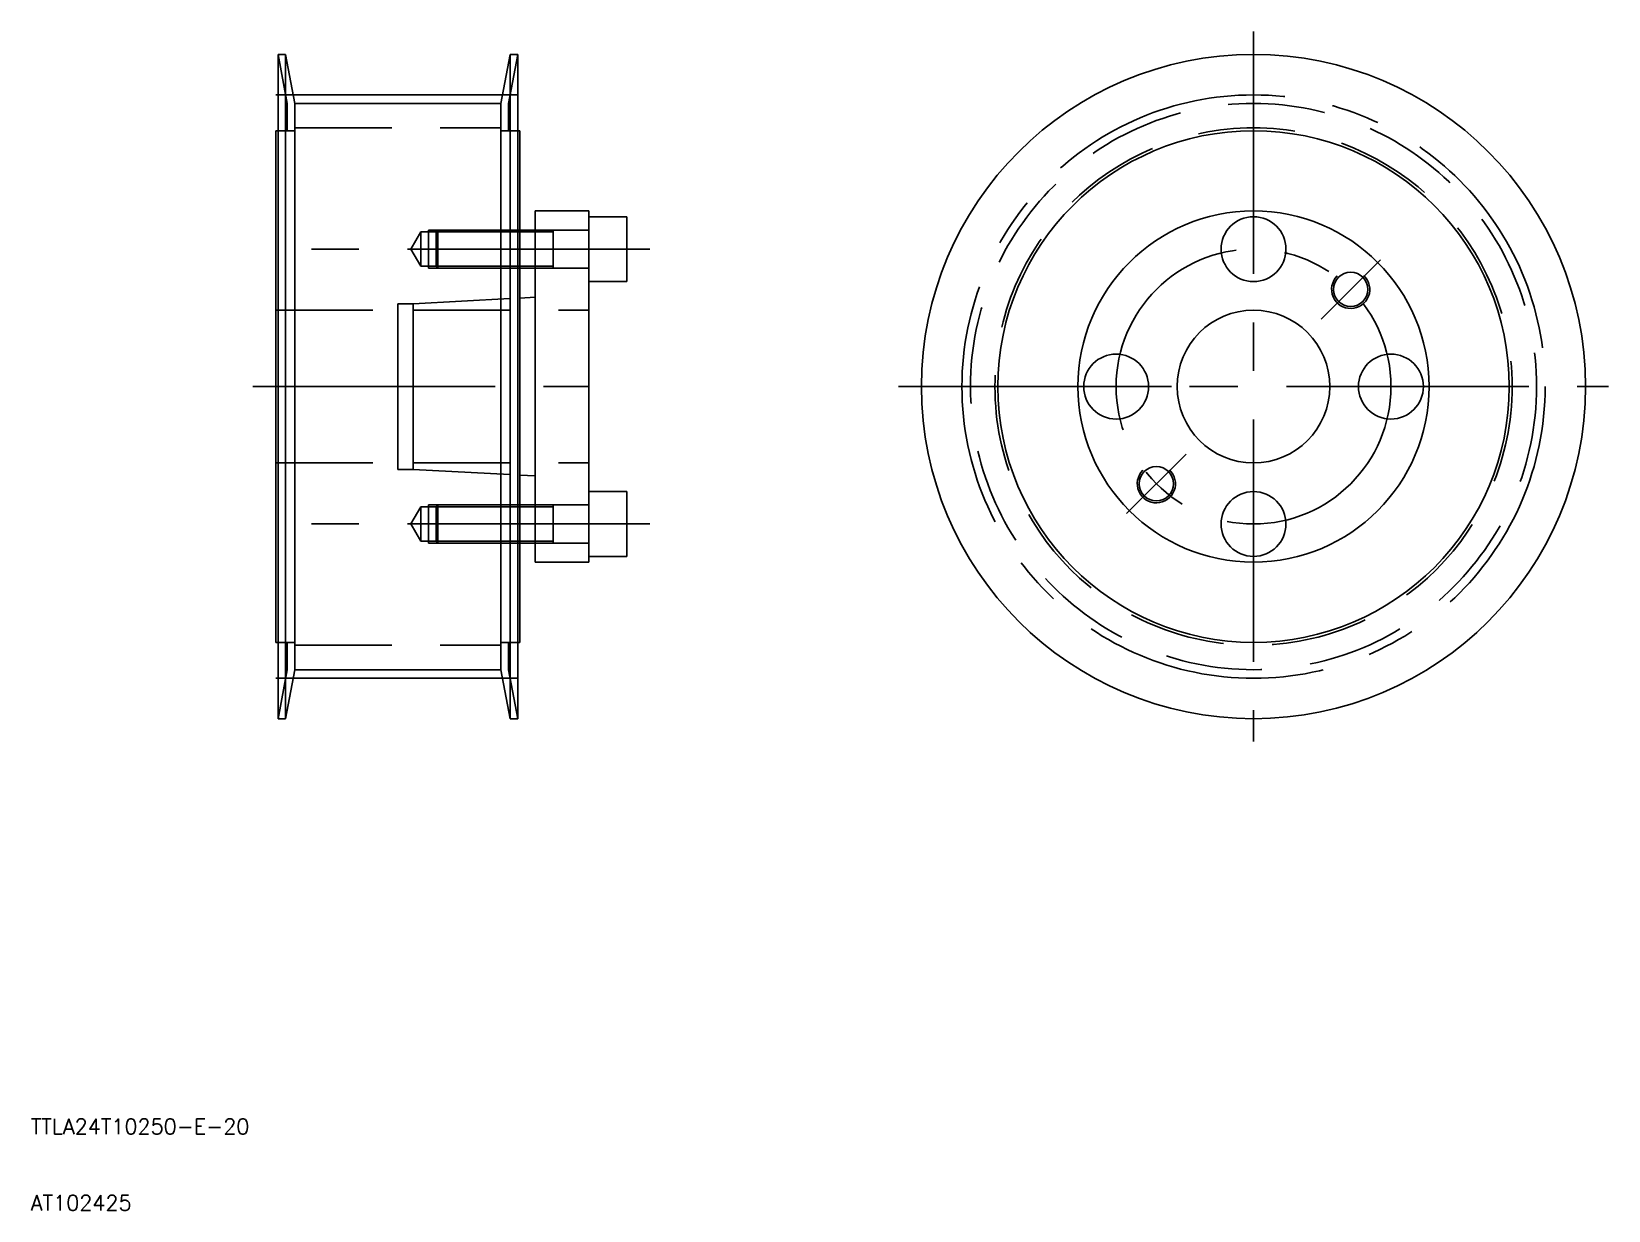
# Model space of a CAD drawing. Extents: x 68 to 274, y 85 to 240.
import ezdxf

# ---------------------------------------------------------------- set-up
doc = ezdxf.new("R2010")
doc.units = 0
doc.linetypes.add('CENTER', pattern=[50.8, 31.75, -6.35, 6.35, -6.35])
doc.linetypes.add('DASHED', pattern=[19.05, 12.7, -6.35])
doc.layers.get('0').update_dxf_attribs({"linetype": 'CONTINUOUS'})
doc.layers.add('CENTER', color=1, linetype='CENTER')
doc.styles.get("Standard").update_dxf_attribs({"font": 'txt.shx'})

msp = doc.modelspace()

# ---------------------------------------------------------------- linework, layer by layer
for p, q in [((101, 236.76), (100, 236.76)), ((100, 236.76), (100, 193.26)), ((102.2, 230.33), (101, 236.76)), ((101, 236.76), (101, 193.26)), ((129.2, 230.33), (130.4, 236.76)), ((130.4, 236.76), (131.4, 236.76)), ((130.4, 236.76), (130.4, 193.26)), ((131.4, 236.76), (131.4, 193.26)), ((102.2, 226.76), (102.2, 230.33)), ((102.2, 230.33), (129.2, 230.33)), ((129.2, 226.76), (129.2, 230.33)), ((99.7, 226.76), (100, 226.76)), ((99.7, 193.26), (99.7, 226.76)), ((102.2, 226.76), (102.2, 193.26)), ((129.2, 226.76), (129.2, 193.26)), ((131.7, 226.76), (131.4, 226.76)), ((131.7, 193.26), (131.7, 226.76)), ((133.7, 216.26), (140.7, 216.26)), ((133.7, 216.26), (133.7, 213.76)), ((140.7, 216.26), (140.7, 215.51)), ((140.7, 215.51), (140.7, 207.01)), ((140.7, 215.51), (145.7, 215.51)), ((145.7, 215.51), (145.7, 211.26)), ((133.7, 213.76), (131.7, 213.76)), ((133.7, 213.76), (133.7, 208.76)), ((145.7, 207.01), (145.7, 211.26)), ((133.7, 208.76), (131.7, 208.76)), ((133.7, 208.76), (133.7, 204.96)), ((140.7, 207.01), (140.7, 193.26)), ((140.7, 207.01), (145.7, 207.01)), ((133.7, 204.96), (131.7, 204.85)), ((133.7, 204.96), (133.7, 193.26)), ((99.7, 193.26), (99.7, 159.76)), ((100, 149.76), (100, 193.26)), ((101, 149.76), (101, 193.26)), ((102.2, 159.76), (102.2, 193.26)), ((129.2, 159.76), (129.2, 193.26)), ((130.4, 149.76), (130.4, 193.26)), ((131.4, 149.76), (131.4, 193.26)), ((131.7, 193.26), (131.7, 159.76)), ((133.7, 181.56), (133.7, 193.26)), ((140.7, 179.51), (140.7, 193.26)), ((133.7, 181.56), (131.7, 181.67)), ((133.7, 177.76), (133.7, 181.56)), ((133.7, 177.76), (131.7, 177.76)), ((133.7, 172.76), (133.7, 177.76)), ((140.7, 171.01), (140.7, 179.51)), ((140.7, 179.51), (145.7, 179.51)), ((145.7, 179.51), (145.7, 175.26)), ((145.7, 171.01), (145.7, 175.26)), ((133.7, 172.76), (131.7, 172.76)), ((133.7, 170.26), (133.7, 172.76)), ((133.7, 170.26), (140.7, 170.26)), ((140.7, 171.01), (145.7, 171.01)), ((140.7, 170.26), (140.7, 171.01)), ((99.7, 159.76), (100, 159.76)), ((102.2, 159.76), (102.2, 156.18)), ((129.2, 159.76), (129.2, 156.18)), ((131.7, 159.76), (131.4, 159.76)), ((102.2, 156.18), (101, 149.76)), ((102.2, 156.18), (129.2, 156.18)), ((129.2, 156.18), (130.4, 149.76)), ((101, 149.76), (100, 149.76)), ((130.4, 149.76), (131.4, 149.76))]:
    msp.add_line(p, q)
at = {"color": 3, "linetype": 'DASHED'}
for p, q in [((101.2, 230.33), (100, 236.76)), ((130.2, 230.33), (131.4, 236.76)), ((101.2, 226.76), (101.2, 230.33)), ((130.2, 226.76), (130.2, 230.33)), ((100, 226.76), (102.2, 226.76)), ((102.2, 227.13), (129.2, 227.13)), ((131.4, 226.76), (129.2, 226.76)), ((118.7, 213.51), (117.4, 211.26)), ((118.7, 213.51), (118.7, 209.01)), ((120.7, 213.51), (118.7, 213.51)), ((119.7, 213.76), (119.7, 211.26)), ((120.95, 213.76), (119.7, 213.76)), ((120.95, 213.76), (120.7, 213.51)), ((120.7, 213.51), (131.7, 213.51)), ((120.7, 213.51), (120.7, 211.26)), ((131.7, 213.76), (120.95, 213.76)), ((120.95, 213.76), (120.95, 211.26)), ((140.7, 213.76), (133.7, 213.76)), ((133.7, 213.51), (136.04, 213.51)), ((136.04, 213.76), (136.04, 211.26)), ((118.7, 209.01), (117.4, 211.26)), ((119.7, 208.76), (119.7, 211.26)), ((120.7, 209.01), (120.7, 211.26)), ((120.95, 208.76), (120.95, 211.26)), ((136.04, 208.76), (136.04, 211.26)), ((120.7, 209.01), (118.7, 209.01)), ((120.95, 208.76), (119.7, 208.76)), ((120.7, 209.01), (131.7, 209.01)), ((120.95, 208.76), (120.7, 209.01)), ((131.7, 208.76), (120.95, 208.76)), ((133.7, 209.01), (136.04, 209.01)), ((140.7, 208.76), (133.7, 208.76)), ((117.7, 204.11), (131.7, 204.85)), ((99.7, 203.26), (115.7, 203.26)), ((115.7, 204.11), (115.7, 193.26)), ((115.7, 204.11), (117.7, 204.11)), ((117.7, 204.11), (117.7, 193.26)), ((117.7, 203.26), (140.7, 203.26)), ((115.7, 182.41), (115.7, 193.26)), ((117.7, 182.41), (117.7, 193.26)), ((99.7, 183.26), (115.7, 183.26)), ((115.7, 182.41), (117.7, 182.41)), ((117.7, 183.26), (140.7, 183.26)), ((117.7, 182.41), (131.7, 181.67)), ((119.7, 177.76), (119.7, 175.26)), ((120.95, 177.76), (119.7, 177.76)), ((120.95, 177.76), (120.7, 177.51)), ((131.7, 177.76), (120.95, 177.76)), ((120.95, 177.76), (120.95, 175.26)), ((140.7, 177.76), (133.7, 177.76)), ((136.04, 177.76), (136.04, 175.26)), ((118.7, 177.51), (117.4, 175.26)), ((118.7, 173.01), (118.7, 177.51)), ((120.7, 177.51), (118.7, 177.51)), ((120.7, 177.51), (131.7, 177.51)), ((120.7, 177.51), (120.7, 175.26)), ((133.7, 177.51), (136.04, 177.51)), ((118.7, 173.01), (117.4, 175.26)), ((119.7, 172.76), (119.7, 175.26)), ((120.7, 173.01), (120.7, 175.26)), ((120.95, 172.76), (120.95, 175.26)), ((136.04, 172.76), (136.04, 175.26)), ((120.7, 173.01), (118.7, 173.01)), ((120.95, 172.76), (119.7, 172.76)), ((120.7, 173.01), (131.7, 173.01)), ((120.95, 172.76), (120.7, 173.01)), ((131.7, 172.76), (120.95, 172.76)), ((133.7, 173.01), (136.04, 173.01)), ((140.7, 172.76), (133.7, 172.76)), ((100, 159.76), (102.2, 159.76)), ((101.2, 159.76), (101.2, 156.18)), ((102.2, 159.38), (129.2, 159.38)), ((131.4, 159.76), (129.2, 159.76)), ((130.2, 159.76), (130.2, 156.18)), ((101.2, 156.18), (100, 149.76)), ((130.2, 156.18), (131.4, 149.76))]:
    msp.add_line(p, q, dxfattribs=at)
at = {"color": 3}
for p, q in [((133.7, 213.51), (131.7, 213.51)), ((133.7, 209.01), (131.7, 209.01)), ((133.7, 177.51), (131.7, 177.51)), ((133.7, 173.01), (131.7, 173.01))]:
    msp.add_line(p, q, dxfattribs=at)
for centre, radius in [((227.8, 193.26), 43.5), ((227.8, 193.26), 33.5), ((227.8, 193.26), 23), ((227.8, 193.26), 23), ((227.8, 211.26), 4.25), ((240.53, 205.99), 2.25), ((227.8, 193.26), 10), ((209.8, 193.26), 4.25), ((245.8, 193.26), 4.25), ((215.07, 180.53), 2.25), ((227.8, 175.26), 4.25)]:
    msp.add_circle(centre, radius)
at = {"color": 3, "linetype": 'DASHED'}
for radius in [37.08, 33.88]:
    msp.add_circle((227.8, 193.26), radius, dxfattribs=at)
at = {"color": 3}
for centre in [(240.53, 205.99), (215.07, 180.53)]:
    msp.add_arc(centre, 2.5, 135, 47, dxfattribs=at)
at = {"layer": 'CENTER'}
for p, q in [((227.8, 239.76), (227.8, 146.76)), ((99.7, 231.45), (131.7, 231.45)), ((96.7, 193.26), (140.7, 193.26)), ((181.3, 193.26), (274.3, 193.26)), ((99.7, 155.06), (131.7, 155.06))]:
    msp.add_line(p, q, dxfattribs=at)
at = {"layer": 'CENTER', "color": 1, "linetype": 'CENTER'}
for p, q in [((148.7, 211.26), (104.4, 211.26)), ((236.64, 202.1), (244.42, 209.88)), ((202.55, 193.26), (217.05, 193.26)), ((211.18, 176.64), (218.96, 184.42)), ((148.7, 175.26), (104.4, 175.26))]:
    msp.add_line(p, q, dxfattribs=at)
at = {"layer": 'CENTER'}
msp.add_circle((227.8, 193.26), 38.2, dxfattribs=at)
at = {"layer": 'CENTER', "color": 1, "linetype": 'CENTER'}
msp.add_circle((227.8, 193.26), 18, dxfattribs=at)

# ---------------------------------------------------------------- texts
for s, p in [('TTLA24T10250-E-20', (67.62, 95.35)), ('AT102425', (67.62, 85.35))]:
    msp.add_text(s, height=2).set_placement(p)

doc.saveas('drawing.dxf')
